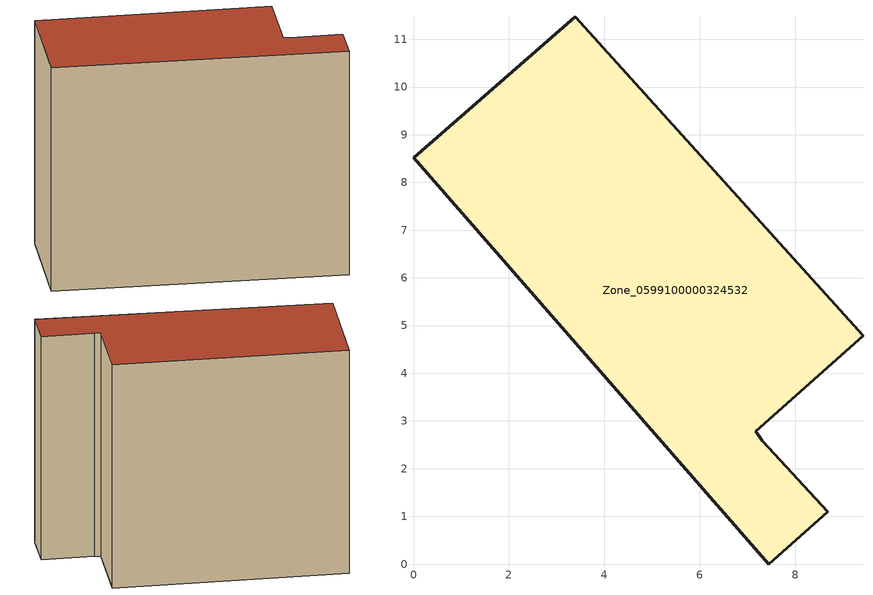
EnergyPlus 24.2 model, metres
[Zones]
Zone_0599100000324532
 floor ground (C_G): 0,8.52 3.39,11.47 9.42,4.79 7.17,2.79 7.31,2.59 8.68,1.1 7.44,0 z0
 wall outside (C_F): 3.39,11.47 0,8.52 7.44,0 8.68,1.1 7.31,2.59 7.17,2.79 9.42,4.79 3.39,11.47 z0:9.15
 roof outside (C_R): 7.31,2.59 7.17,2.79 9.42,4.79 3.39,11.47 0,8.52 7.44,0 8.68,1.1 z9.15
[BUILDING]
Pand.0599100000324532: North Axis=0; Terrain=City; Loads Convergence Tolerance Value=0.04; Temperature Convergence Tolerance Value=0.4; Solar Distribution=FullExterior; Maximum Number of Warmup Days=25; Minimum Number of Warmup Days=1
[Site:Location]
Rotterdam.The.Hague.AP_ZH_NLD Design_Conditions: Latitude=51.96; Longitude=4.45; Time Zone=1; Elevation=-4.5
[SITE:GROUNDTEMPERATURE:BUILDINGSURFACE]
18, 18, 18, 18, 18, 18, 18, 18, 18, 18, 18, 18
[MATERIAL] Thermal Absorptance=0.9; Solar Absorptance=0.7; Visible Absorptance=0.7
Name | Roughness | Thickness | Conductivity | Density | Specific Heat
G.TI.1946 | MediumSmooth | 0.15 | 1 | 540 | 1210
F.TI.1946 | Rough | 0.3 | 0.857143 | 1920 | 840
R.TI.1946 | MediumRough | 0.2 | 0.1 | 1500 | 1000
[CONSTRUCTION]
C_G: G.TI.1946
C_F: F.TI.1946
C_R: R.TI.1946
[ZONE]
Zone_0599100000324532: Type=1; Multiplier=1; Ceiling Height=Autocalculate; Volume=Autocalculate; Floor Area=autocalculate; Part of Total Floor Area=Yes
[ZONEINFILTRATION:DESIGNFLOWRATE]
Infil_Zone_0599100000324532: Zone or ZoneList or Space or SpaceList=Zone_0599100000324532; Schedule=AlwaysOn; Design Flow Rate Calculation Method=Flow/Area; Flow Rate per Floor Area=0.003; Constant Term Coefficient=1; Temperature Term Coefficient=0; Velocity Term Coefficient=0; Velocity Squared Term Coefficient=0
[HVACTEMPLATE:ZONE:IDEALLOADSAIRSYSTEM]
Zone_0599100000324532: Maximum Heating Supply Air Temperature=50; Minimum Cooling Supply Air Temperature=13; Maximum Heating Supply Air Humidity Ratio=0.0156; Minimum Cooling Supply Air Humidity Ratio=0.0077; Heating Limit=NoLimit; Cooling Limit=NoLimit; Dehumidification Control Type=ConstantSensibleHeatRatio; Cooling Sensible Heat Ratio=0.7; Dehumidification Setpoint=60; Humidification Control Type=None; Humidification Setpoint=30; Outdoor Air Method=None; Outdoor Air Flow Rate per Person=0.00944; Outdoor Air Flow Rate per Zone Floor Area=0; Outdoor Air Flow Rate per Zone=0; Demand Controlled Ventilation Type=None; Outdoor Air Economizer Type=NoEconomizer; Heat Recovery Type=None; Sensible Heat Recovery Effectiveness=0.7; Latent Heat Recovery Effectiveness=0.65
[ZONECONTROL:THERMOSTAT]
ThermostatControl_Zone_0599100000324532: Zone or ZoneList=Zone_0599100000324532; Control Type Schedule=DualSetpointControlType; Control 1=Thermostat_Zone_0599100000324532; Temperature Difference Between Cutout And Setpoint=0
[THERMOSTATSETPOINT:DUALSETPOINT]
Thermostat_Zone_0599100000324532: Heating Setpoint Temperature Schedule=HeatingSetpoint_Zone_0599100000324532; Cooling Setpoint Temperature Schedule=CoolingSetpoint_Zone_0599100000324532
[SCHEDULE:COMPACT]
HeatingSetpoint_Zone_0599100000324532: Through: 12/31, For: AllDays, Until: 24:00, 21
CoolingSetpoint_Zone_0599100000324532: Through: 12/31, For: AllDays, Until: 24:00, 24
DualSetpointControlType: Through: 12/31, For: AllDays, Until: 24:00, 4
AlwaysOn: Through: 12/31, For: AllDays, Until: 24:00, 1
